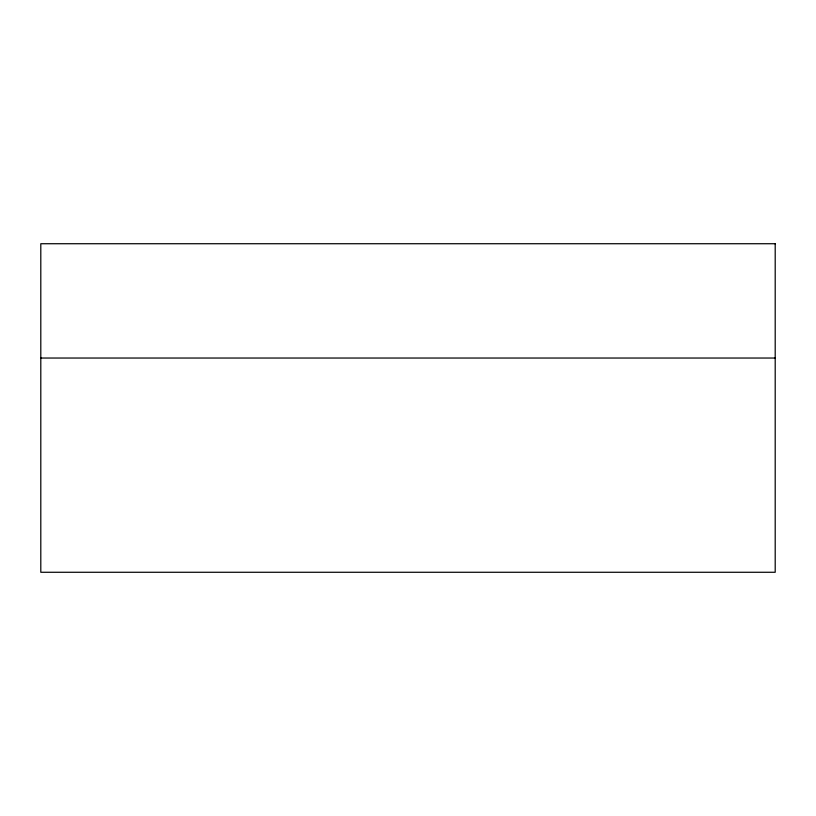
<?xml version="1.0" encoding="UTF-8"?>
<svg xmlns="http://www.w3.org/2000/svg" width="816" height="816" viewBox="0 0 816 816"><rect width="100%" height="100%" fill="white"/><g stroke="black" fill="none" stroke-linecap="round" stroke-linejoin="round"><path stroke-width="1.22" d="M40.8 358.04L775.2 358.04M775.2 243.729L40.8 243.729L40.8 572.271L775.2 572.271L775.2 243.729"/></g></svg>
